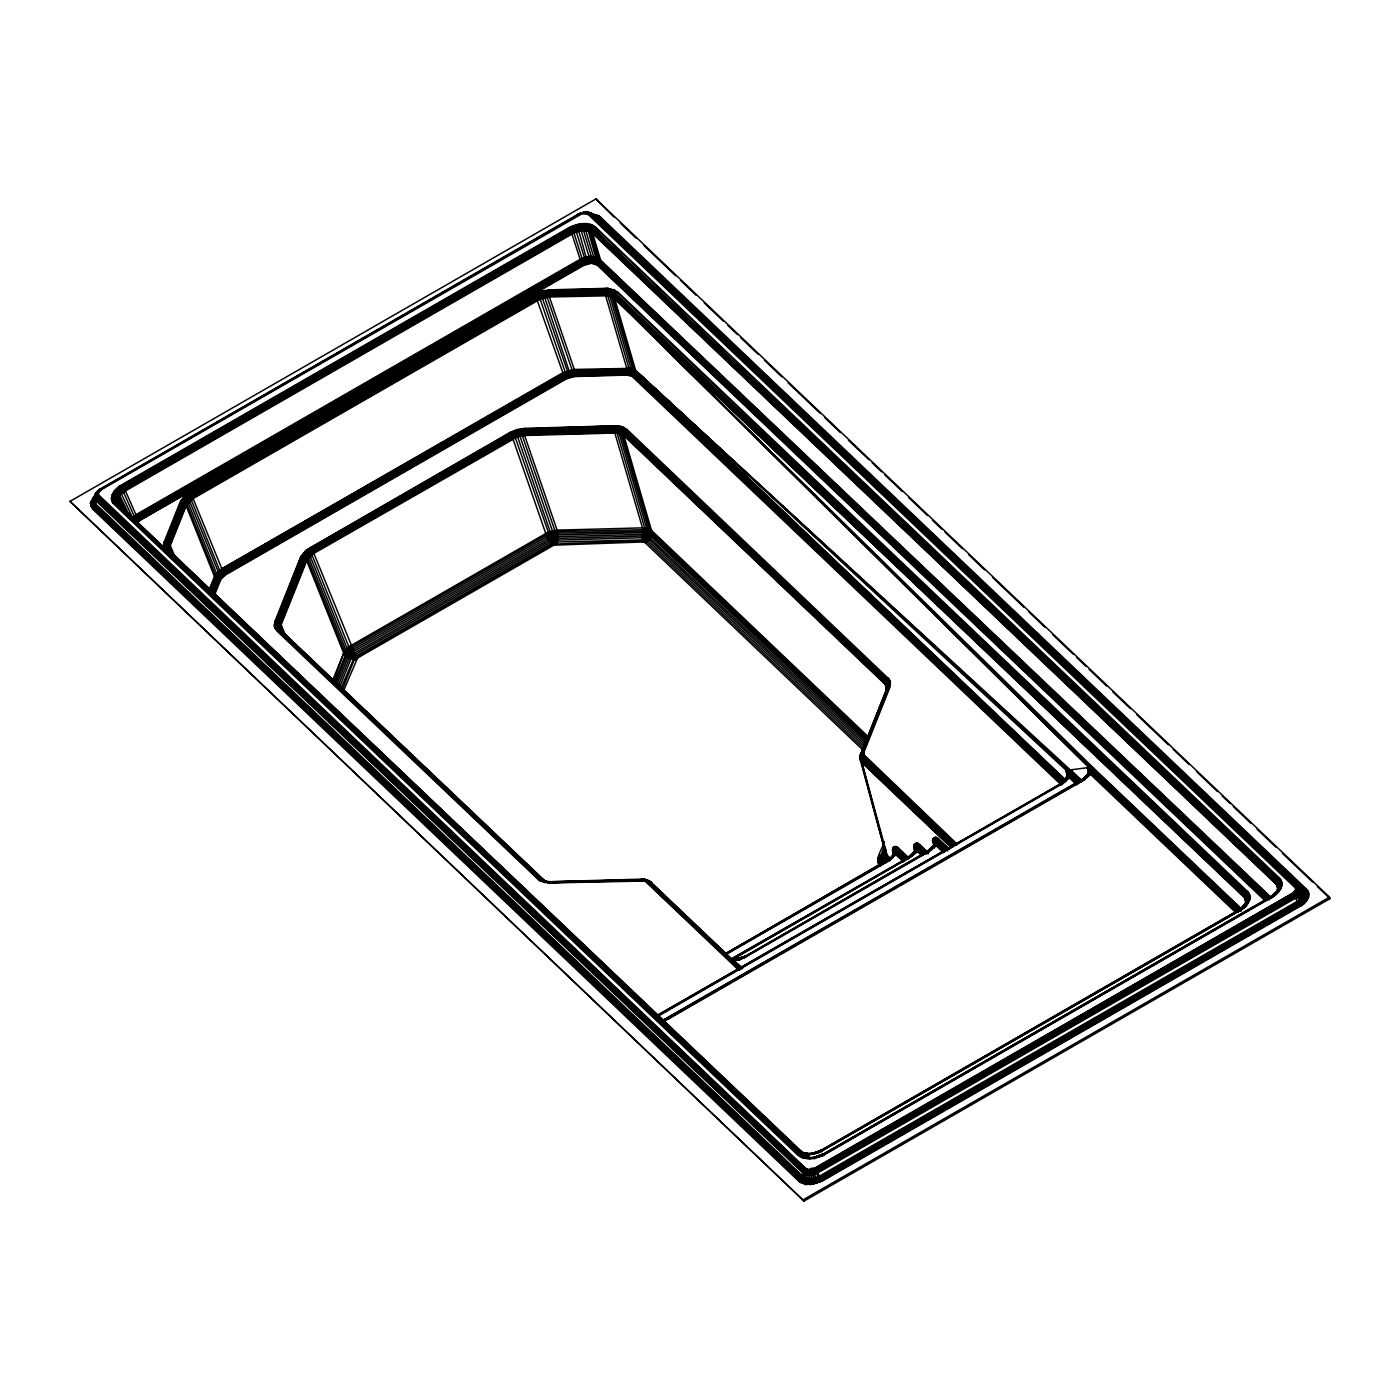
<?xml version="1.0" encoding="UTF-8"?>
<svg xmlns="http://www.w3.org/2000/svg" width="1400" height="1400" viewBox="0 0 1400 1400"><rect width="100%" height="100%" fill="white"/><g stroke="black" fill="none" stroke-linecap="round" stroke-linejoin="round"><path stroke-width="1.5" d="M166.67 551.267L164.237 546.175L164.955 542.15L180.88 502.32L183.4 498.225L189.998 492.887L537.425 293.283L549.29 290.465L605.378 288.89L613.2 290.08L616.91 292.355L1246.77 891.905L1249.955 898.363L1246.648 900.585L1245.72 904.715L1246.123 898.012L1249.763 895.195C1253.98 903.35 1227.642 916.3 1245.108 906.815L1248.328 899.255L1247.453 896.087L611.923 292.285L605.045 291.252L548.94 292.845L538.492 295.312L187.845 498.383L184.117 503.492L168.192 543.322L168.577 549.78L801.115 1151.78C811.3 1158.255 807.695 1149.837 802.077 1154.3L809.025 1154.755C817.25 1152.165 804.808 1154.877 801.447 1152.55C799.155 1157.502 819.735 1153.688 823.043 1150.415L1239.735 910.788C1246.28 907.567 1253.998 898.153 1247.487 891.433L617.628 291.882L615.195 294.315L614.548 298.095L635.705 370.685L635.442 373.713L633.343 376.425L626.605 375.095L574.227 376.565L566.597 378.77L225.295 575.032L221.077 578.9L215.058 593.653M343.717 690.358L357.56 658L553.84 545.142L642.337 541.992C648.235 544.53 652.803 535.727 651.508 530.442L623.875 435.645L624.137 432.618L626.955 429.433L889.157 679.245L890.452 682.29L889.822 687.47L864.15 751.695L863.957 754.775L957.477 844.445M808.692 1169.543L805.735 1168.388L98.42 494.673L98.892 491.977L101.64 489.475L582.33 213.588L588.262 214.498L1295.595 888.212L1295.105 890.907L1292.375 893.41L814.608 1168.142C803.128 1167.39 811.09 1179.85 806.067 1184.523L799.155 1181.582L92.522 508.952L90.388 503.265L93.695 496.65L95.987 495.653L91.91 502.233L93.782 508.025L800.398 1180.638C806.54 1185.467 815.43 1183.472 821.765 1180.043L1299.515 905.31C1304.625 902.773 1310.645 895.44 1305.57 890.155L598.955 217.525L591.465 215.023M888.755 860.808L886.673 861.595L887.128 855.137L861.962 762.668L862.225 759.64L865.043 756.455M886.673 690.48L884.835 682.71L888.038 677.95M724.885 954.625L887.705 860.983L897.208 853.597L898.905 848.435C894.985 843.43 889.508 849.59 894.32 854.298M731.168 959.805L908.95 857.553L918.453 850.168L920.15 844.988C914.935 839.265 911.102 848.12 916.055 852.722M934.01 845.39C936.145 842.52 931.262 836.605 935.41 838.267C936.425 840.262 932.645 847.84 934.587 844.428L933.188 847.017L926.765 851.69L742.21 958.335L927.745 851.778L937.248 844.392L938.962 839.23C935.13 834.278 929.547 840.245 934.342 844.952M1062.04 783.755C1058.068 786.082 1067.255 778.68 1068.76 776.108L1070.212 769.878L635.705 370.685L630.945 368.358L574.298 369.442L562.852 372.733L221.55 568.995L215.232 574.788L208.933 590.082M1086.627 777.962L1089.655 770.892L1089.743 766.483L614.548 298.095L609.788 295.75L549.43 296.975L540.137 299.162L193.305 498.47L186.165 505.855L170.258 545.685L169.96 550.288L172.322 555.625M172.27 554.803L169.68 548.817L169.907 545.038L185.832 505.207L193.025 497.77L539.858 298.445L549.22 296.24L605.325 294.648L611.485 295.575L1244.285 896.945L1246.28 901.565L1242.395 907.445L1246.578 901.863L1246.752 898.905L1244.285 896.175L611.45 294.787L605.168 293.842L549.08 295.435L537.355 298.812L190.662 498.312L185.377 504.577L169.452 544.407C172.532 559.65 168.857 550.585 168.192 543.322L164.133 542.115L163.38 545.615L163.992 548.905L167.44 551.023C172.935 552.615 170.275 549.745 166.232 549.57L163.59 543.865L164.955 542.15M626.955 429.433L621.88 426.632L614.915 425.81L524.685 428.348L516.88 429.608L509.442 432.757L305.935 550.27L300.58 557.218L274.977 621.285L274.348 626.483L278.723 627.497L280.805 629.457L280.297 623.577L305.322 558.933L310.765 552.51L512.155 436.555L524.16 433.108L614.407 430.553L620.83 431.515L886.008 683.165L886.673 688.887L860.055 756.455L886.148 853.965L885.447 859.827L879.76 866.215C874.195 858.305 882.543 849.188 884.363 841.628M1265.932 900.445L595.84 263.322L589.75 262.797L583.17 265.037L136.623 522.218L583.59 265.475L591.22 263.27L597.24 265.09L599.673 262.658L600.442 259.578L592.445 232.733L593.215 229.652L595.648 227.22L1279.443 878.097C1285.953 884.835 1278.235 894.233 1271.69 897.47L825.02 1154.318C816.952 1158.71 805.577 1161.265 797.738 1155.087L113.96 504.21C107.45 497.472 115.168 488.075 121.712 484.838L568.383 227.99C576.45 223.597 587.825 221.043 595.648 227.22M918.155 843.5L917.84 847.543L913.587 852.898L913.342 855.015M655.847 1016.172L1060.99 783.93L1070.493 776.545L1072.19 771.383C1068.182 765.66 1068.358 784.053 1060.99 783.93L656.67 1016.435M209.282 590.73L215.582 575.452L221.55 568.995L563.15 373.45L574.49 370.178L631.102 369.075L635.705 370.685L1069.285 770.053L1087.293 767.69L1090.6 766.097L1090.582 769.72L1087.783 776.37L1088.605 774.742L1081.395 780.238L665.35 1020.075L1082.235 780.5L1091.737 773.115L1093.435 767.952L614.548 298.095L1244.408 897.645L1246.227 900.217L1246.193 903.105M1246.525 905.887L1244.285 896.175L1247.487 891.433M1277.903 890.312L1276.222 882.858L1279.443 878.097M211.732 592.883L217.227 577.273L223.002 571.988L564.305 375.725L574.788 372.697L631.085 371.578L635.442 373.713L1064.175 781.812M1249.08 898.975L1249.57 900.078L1246.14 902.335L1243.743 907.917M1275.575 893.97L1279.057 886.742L1276.993 880.53L593.215 229.652C586.635 224.368 577.01 226.555 570.202 230.3L123.532 487.165C117.968 489.86 111.44 497.805 117.005 503.492L800.782 1154.37L804.038 1156.382L814.73 1158.727M556.938 544.407L558.075 536.655L557.095 530.145L524.615 435.488L524.685 428.348M574.227 376.565L574.298 369.442L549.43 296.975L549.5 289.835L608.072 288.295L617.628 291.882M614.915 425.81L614.845 432.933L642.863 529.2L642.337 541.992M626.605 375.095L626.867 368.69L605.325 294.648L605.587 288.26M726.303 954.363L888.09 861.332C892.675 858.41 897.4 852.88 896.91 846.93M926.993 853.492C927.36 848.558 939.015 845.46 936.967 837.725M96.04 496.335C93.082 498.767 98.035 487.095 101.64 489.475M1081.307 781.62C1082.9 777.822 1094.87 772.363 1090.6 766.097L1241.45 909.422M583.625 223.597L583.327 229.898L591.5 256.97L591.22 263.27M631.767 376.25L634.235 372.803L634.392 369.688L613.235 297.098L615.247 291.078L614.512 289.817L610.837 289.363L609.788 295.75L631.102 369.075L629.44 375.34M643.755 542.115L646.642 536.288L647.08 529.602L619.115 433.3L620.165 426.912L621.88 426.632L626.238 429.905L888.58 679.945L889.753 683.532L889.035 687.558L863.363 751.765L863.153 755.108L956.76 844.918M739.532 969.833L644.98 880.565L550.13 882.438L544.67 881.965L538.597 878.972L276.255 628.933L275.082 625.345L275.8 621.32L301.455 555.45L304.815 556.168L307.527 559.16L345.1 652.645L349.825 657.3L356.108 659.523M594.93 227.693L590.59 224.42L588.858 224.7L587.58 228.672L595.735 257.32L594.178 263.55L596.347 262.658L597.608 258.65L589.505 230.877L590.31 226.818L592.532 225.155L1278.725 878.57C1284.955 885.045 1277.57 894.023 1271.305 897.12L824.635 1153.985C821.695 1156.47 806.61 1160.25 808.43 1157.362M220.535 579.95L217.21 579.18L214.41 576.38L186.165 505.855L180.88 502.32L180.915 500.517L185.395 495.338L534.258 294.227L541.695 291.095L549.5 289.835M887.093 689.553L885.85 683.918L889.157 679.245L887.32 678.44M1294.895 887.11C1304.275 883.575 1307.32 900.007 1297.467 902.125L819.7 1176.858L811.947 1179.5L804.755 1178.852L95.655 504.718C92.138 500.185 95.2 496.423 95.48 495.582L91.21 502.477L93.188 508.532L802.988 1183.105C806.697 1179.185 802.655 1172.797 806.995 1169.175M1278.882 891.468L1277.237 884.048L1280.562 879.392L1278.725 878.57M605.378 288.89L608.072 288.295L607.722 295.435L629.072 368.76L628.058 375.13M643.055 542.01L645.102 536.043L645.05 529.27L617.05 432.985L617.365 425.845L524.475 428.977L518.508 429.783L509.863 433.195L310.537 547.82L300.58 557.218M805.735 1168.388C800.205 1171.03 804.685 1178.94 799.155 1181.582L806.067 1184.523L809.673 1184.12L809.655 1169.578M594.51 262.92L592.76 263.322L593.705 257.023L585.742 230.703C588.928 218.26 575.733 225.943 568.803 228.445L122.133 485.293C115.867 488.39 108.483 497.367 114.712 503.843L798.508 1154.72L804.562 1157.712L812.157 1158.36M565.197 882.298C556.99 882.403 547.242 883.925 540.137 878.605L279.055 630.07L276.815 625.398L303.1 557.637L309.155 550.48L515.97 432.023L524.178 430.5L614.425 427.963L621.6 429.047L624.995 431.148L887.25 681.048L888.317 684.337L887.653 688.03L860.633 755.528L861 753.095L864.15 751.695M914.498 853.423L915.25 850.78M1067.605 777.227L1066.047 771.137L1069.285 770.053C1064.105 768.548 1068.602 773.64 1067.815 776.597L1059.957 784.14L1066.432 779.17L1068.41 774.322L1068.498 769.93L635.705 370.685L1066.013 780.29M1276.748 892.36L1279.163 884.992L1278.392 883.995L592.585 231.193C586.442 226.223 577.43 228.252 571.095 231.805L124.425 488.653L116.865 496.37L116.288 499.695L119.63 505.4L117.828 503.073L116.97 498.575L118.282 495.267L124.81 489.423L571.48 232.575C577.657 229.093 586.477 227.115 592.445 231.98L1276.222 882.858L1278.13 887.565L1277.675 891.38C1275.295 893.655 1278.585 886.392 1281.21 887.617M283.938 635.88L280.525 627.988L281.102 624.855L306.705 560.788L313.845 553.403L517.58 436.765L524.615 435.488L617.05 432.985L623.875 435.645L884.957 684.18C887.337 689.553 885.762 682.308 889.403 681.66L889.962 680.697L888.58 679.945M878.168 863.048L883.82 859.565L885.745 854.017L860.335 760.13L860.492 755.983L863.782 753.778M119.753 506.8C115.29 500.377 119.21 492.468 123.532 487.165L121.712 484.838M333.777 680.47L344.418 651.315L348.775 646.817L547.803 532.367L557.095 530.145L644.7 527.817L651.508 530.442L869.137 737.608M1279.985 880.093L1281.368 880.845L1280.79 881.808C1275.26 884.205 1280.422 892.938 1276.362 884.327L592.567 233.45C586.74 228.707 578.148 230.615 572.11 234.027L125.44 490.875L120.242 494.988L117.793 499.782L122.22 509.775M886.742 687.47C886.602 696.08 885.115 684.058 889.753 683.532L890.452 682.29L889.403 681.66M879.883 862.697L878.815 864.692L880.88 864.78L879.462 860.423L877.835 859.425L883.593 855.803L885.657 851.76L884.38 856.555L885.447 859.827L887.11 859.617C882.175 842.503 888.913 860.633 877.835 861.28M549.29 290.465L546.332 290.71L546.892 296.415L571.988 369.635L572.688 376.688M589.593 263.41L589.207 257.145L581 230.09L580.457 224.455L591.22 225.418M1088.832 773.675L1087.293 767.69L1090.53 766.605L1087.293 767.69L1088.623 768.67L1089.078 773.15L1088.395 766.85L614.548 298.095L1089.865 765.975L1093.435 767.952L1241.328 908.705L1243.428 908.285L1248.485 901.023M112.175 494.69L117.915 497.543L117.635 502.215L119.63 505.4M173.232 555.258L169.907 545.038L168.192 543.322M284.025 634.322L280.752 624.207L307.912 556.22L313.215 551.95L514.745 436.188L524.265 433.947L618.975 430.062L624.137 432.618L886.305 682.43L887.11 688.415L860.09 755.79M524.475 428.977L521.517 429.223L522.077 434.928L554.785 530.355L556.185 544.46M189.577 492.433L191.852 495.495L538.86 296.082L548.923 293.703L605.028 292.127L611.66 293.125L1246.158 895.178L1246.578 901.863M98.543 492.677C91.892 492.835 97.072 502.653 91.105 504.175L90.388 503.265C99.75 496.37 89.635 498.855 95.183 506.135L804.457 1180.375L812.157 1181.057L820.488 1178.222L1298.237 903.49L1302.962 899.675L1305.273 893.865L1302.945 890.05L592.812 214.322L587.142 212.065L584.343 213.308M596.435 264.477L599.148 258.615L591.255 232.418L593.267 226.415L583.24 224.928L571.883 227.64L122.587 485.835C116.585 488.793 109.498 497.403 115.482 503.597L799.278 1154.475C824.512 1163.26 805.735 1154.615 797.738 1155.087M582.33 213.588C584.675 209.825 584.867 215.285 581.017 212.905C568.137 219.048 592.532 208.197 579.6 214.305M860.702 753.637L862.225 759.64L953.102 846.142M860.055 758.66L861 753.095L862.61 758.887L953.47 845.39M860.738 759.22L885.465 852.53M1088.553 773.483L1088.938 769.055L1093.435 770.192L1241.328 910.962M1276.222 882.858L1278.375 886.218L1276.852 892.99M117.793 499.782L114.117 496.983L112.403 496.773L111.422 498.207L114.835 498.995L116.602 502.355L805.997 1157.45L814.957 1158.115L823.795 1153.722L1270.465 896.858C1276.45 895.965 1284.097 885.097 1278.06 879.148L590.73 226.082M1299.918 887.32L1304.362 892.255L1304.52 894.915L1302.385 899.132L1297.835 902.808L820.085 1177.54L812.07 1180.27L804.65 1179.623L95.462 505.435C92.33 502.495 95.392 485.852 96.845 497.927L805.298 1171.66L810.565 1172.132L816.27 1170.19L1297.257 892.832L1298.78 889.84L1297.642 886.375L591.028 213.763L588.053 212.293L586.197 213.482M1301.93 889.367C1305.972 893.585 1301.178 899.413 1297.118 901.425L819.367 1176.158L811.79 1178.748L804.79 1178.118L95.743 504.017L94.168 500.71L95.252 494.323M95.515 494.165L94.483 497.735L95.9 500.71L804.702 1174.67L811.003 1175.23L817.81 1172.903L1295.578 898.17C1299.707 896.403 1304.047 889.77 1298.903 886.637L591.867 213.588L587.702 214.06M169.785 547.278L166.093 544.407L164.36 544.18L163.38 545.615L165.112 546.14L182.735 500.483L190.452 493.43L537.758 293.877L549.115 291.2L605.22 289.608L612.692 290.745L1248.852 895.125L1249.237 893.778L1246.105 892.483M879.462 860.423L884.345 845.477M885.5 852.267L886.34 856.835L890.19 860.738M893.97 854.595L895.492 849.572L894.688 846.562L892.745 848.19L894.67 851.707L893.148 856.222L890.505 859.372L884.608 861.245L883.593 855.803L885.78 849.782M914.392 852.775L916.16 845.617L915.355 843.378L913.99 844.742L915.775 847.98L915.32 851.795L916.44 843.535L913.99 844.742L915.74 849.415L917.315 843.15L928.13 853.178M1086.505 777.332L1088.5 774.113L1085.017 778.33L1081.255 780.413L1088.535 773.727L1088.395 766.85M1246.087 902.458L1246.752 898.905L1250.007 896.717M1298.903 886.637L1299.83 891.642L1294.842 896.788L817.093 1171.52L810.722 1173.69L804.825 1173.165L96.18 499.31L94.675 495.985L98.332 493.377M807.258 1184.05L814.782 1183.438L822.168 1180.515L1299.918 905.8C1305.29 903.123 1311.59 895.457 1306.27 889.91L599.655 217.298L591.185 213.832L600.337 216.947L1306.953 889.577C1312.535 895.37 1305.92 903.403 1300.32 906.185L822.553 1180.918L810.67 1184.627L802.988 1183.105M800.117 1153.74L806.575 1154.807L817.093 1152.707L822.657 1150.082L1239.35 910.455C1244.653 907.235 1251.127 898.887 1245.528 893.148L612.273 291.498L605.097 290.412L548.992 291.988L538.125 294.56L186.585 497.192L182.56 502.705L166.653 542.535L167.843 549.587L804.335 1154.108L798.805 1150.467L168.945 550.918M164.237 546.175L163.502 547.295L168.56 548.678L170.817 551.722L168.857 547.628L169.452 544.407M274.977 621.285L277.48 621.705L277.953 627.253L279.79 630.087L540.89 878.622L548.275 882.858L543.515 880.53L279.405 628.95L278.53 624.225L304.658 558.425L310.257 551.793L511.718 435.803L524.108 432.233L616.753 429.73M279.983 628.303L279.72 623L305.533 556.675M885.447 859.827L886.602 861.192L893.253 856.852C893.358 841.47 895.79 846.23 908.145 857.815M1065.26 780.78L1068.55 773.535L1071.928 774.41L1079.523 781.637M1277.57 890.733L1278.602 887.267L1281.77 885.832L1280.335 889.42C1276.502 890.102 1265.408 901.95 1274.245 896.123M809.673 1184.12L812.192 1183.91L810.653 1169.49M166.915 544.688L183.523 500.815L180.915 500.517L180.058 502.285L164.133 542.115M644.367 542.308L648.025 536.707L648.9 530.145L620.952 433.842L621.6 429.047L623.858 427.385L624.558 428.627L622.562 434.648L650.475 530.915L649.233 537.285L644.91 542.57M630.683 375.707L632.765 372.085L632.8 368.918L611.642 296.293L613.2 290.08M948.203 848.61L939.085 839.93C930.352 838.512 935.113 837.497 935.882 845.442L928.13 852.11L745.832 956.953L744.59 956.358L732.883 961.59M355.828 660.048L347.707 657.633L343.595 652.907L306.705 560.788L303.1 557.637L303.257 555.415L306.46 551.635L515.725 431.305L524.3 429.713L614.548 427.158L622.02 428.295L887.88 680.452L888.983 683.883L888.3 687.75L862.628 751.957L862.418 755.545L956.113 845.495M908.145 858.585L899.028 849.905L894.093 849.153L894.67 851.707C896.735 842.712 887.863 849.94 899.028 849.153M937.248 844.392L935.515 843.938L926.712 851.988L933.205 846.423L934.885 841.19L934.167 837.62L932.803 838.968L944.842 851.62M1067.29 777.175L1067.78 770.017L635.705 370.685L1066.467 770.613M1087.695 775.145L1089.375 769.913L1088.658 766.325M806.312 1168.825C801.15 1171.993 805.875 1179.763 800.503 1182.632M1085.175 779.485C1079.207 780.5 1089.812 775.688 1090.373 774.165L1089.41 769.37L1091.072 773.692L1235.815 911.453M1240.557 910.875L1240.505 908.985L1243.078 907.007M1272.303 896.42L1270.255 897.33L1275.943 892.465L1274.105 895.51L1270.273 897.733C1274.525 894.81 1282.33 887.215 1276.625 881.3L592.83 230.405C586.495 225.312 577.202 227.395 570.657 231.035L123.987 487.9L118.352 492.398L116.2 495.863L115.903 500.885L118.86 504.298L114.922 497.245M910 857.36C912.94 854.577 925.803 841.645 913.99 844.742L920.273 845.705M302.47 555.188L303.94 553.175L308.683 557.567L346.238 651.087L346.36 656.6L335.055 684.898M908.023 859.355L898.905 850.675L894.653 849.957L894.53 853.65M926.415 853.212L920.15 847.245L915.635 846.108L915.688 849.538L914.865 843.762L915.898 846.528L915.215 851.148M946.54 848.697L938.945 841.47L934.692 840.753L934.062 844.76M1081.307 782.303L1072.19 773.64L1068.165 772.817L1067.36 778.19L1060.01 783.843C1069.582 782.827 1064 768.827 1072.33 772.852L1081.43 781.532M98.7 495.267C93.03 497.157 97.055 504.77 92.103 507.238L90.772 506.363L94.045 503.213L94.692 498.838M100.03 490.63L98.175 490.525L96.39 492.992L97.317 497.298L805.63 1170.943L810.53 1171.38L815.832 1169.578L1296.592 892.413L1298.08 888.72L1296.977 886.41L590.345 213.78L584.832 212.468M169.68 548.817L168.367 545.51L184.8 504L185.01 501.742L183.523 500.815M210.315 591.938L216.72 573.878L188.143 502.635L183.4 498.225L181.93 500.255M112.403 496.773L114.258 491.12L119.612 486.903L123.165 491.418L134.715 517.405L138.513 521.5M92.522 508.952C98.07 506.327 93.59 498.4 99.12 495.775M117.442 496.93L117.722 494.673L114.047 492.66M303.94 553.175L308.035 549.43L311.57 553.962L349.387 648.2L357.56 658M183.4 498.225L187.495 494.498L190.662 498.312L219.59 570.273L224 575.872M99.4 491.295C91.84 494.498 102.865 488.058 99.015 489.79L100.328 488.95M580.457 224.455L577.447 225.015L578.183 228.935L587.965 263.725L589.75 262.797M310.1 547.365L313.565 552.702L354.55 652.96L354.392 657.09L341.18 687.995M1245.248 904.085L1246.42 899.553L1244.408 895.405L611.503 293.965L605.08 293.002L548.975 294.578L539.21 296.887L192.29 496.248L184.8 504M185.832 505.207L186.865 500.64M306.373 560.14L307.387 555.572M345.59 649.74L345.205 655.445L334.705 681.73M1279.39 889.753L1279.145 891.188L1270.325 897.033L1274.07 894.968M1277.903 891.782L1275.89 894.548L1270.675 896.822M1085.962 777.053L662.812 1020.425L1081.203 780.692C1086.435 780.5 1087.17 770.508 1092.315 772.45L1238.632 911.715M895.423 854.77L893.27 848.47L895.265 850.587L893.69 855.645L886.655 861.192M939.085 839.93L936.11 837.375L934.535 843.657L933.31 839.265L935.305 841.383L933.73 846.44L926.765 851.69L934.36 846.423C938.245 844.095 939.908 835.258 933.345 838.512M894.653 849.957L895.825 854.665L886.865 860.72L892.5 858.218L894.303 855.645C895.878 853.79 900.025 848.96 896.91 847.49C899.08 847.192 884.468 866.197 894.058 855.242M911.75 855.925L913.938 852.565L908.95 857.553L729.47 960.015M930.528 849.608L933.292 847.648C925.278 856.957 935.445 841.977 932.382 847.122L934.972 843.185M923.738 853.983L917.105 848.785L908.32 857.255C916.108 858.253 915.46 839.913 917.788 850.745L922.495 855.225M1060.15 783.685L1066.975 778.593L1068.288 773.832M1086.873 775.845L1089.655 770.892L1092.805 771.733L1239.105 910.998M822.553 1180.918L814.782 1183.438L813.75 1178.38L814.52 1174.39L812.7 1169M186.165 505.855L186.655 503.562L185.01 501.742M306.705 560.788L308.35 556.903L313.565 552.702L515.043 436.957L524.405 434.752L618.957 432.565L623.753 434.945L884.835 683.462L886.462 686L886.183 690.673L886.778 686.788L884.835 682.71L622.405 433.16L614.495 431.392L524.265 433.947L522.077 434.928M665.28 1019.708L667.747 1018.097L668.972 1018.71L1082.62 780.832L1088.85 775.985L1091.72 771.4L1092.525 768.407L1091.457 766.447M124.46 512.173L118.265 498.173L119.91 494.323L125.16 490.175L571.83 233.31C577.903 229.88 586.565 227.955 592.445 232.733L1278.375 886.218M864.395 755.668L861.035 759.29L861.962 762.668L951.265 847.683M821.905 1151.797L821.817 1149.82L1241.03 908.67L1245.615 904.067L1246.648 900.585L1245.457 896.63L1248.467 892.517L1246.77 891.905M823.883 1155.7L823.795 1153.722L825.02 1154.318M214.76 577.028L215.232 574.788L186.655 503.562M1081.203 780.692L1088.132 774.113L1089.165 771.61L1087.8 767.988L1093.575 769.405L1241.45 910.175M337.89 686.788L349.195 658.508L353.64 651.49L550.358 538.51L558.075 536.655L645.295 534.31L650.965 536.515L865.445 740.67M583.345 213.395L584.15 212.153M894.005 853.965L892.097 858.445M932.155 847.543L932.137 849.24L930.545 850.168L933.188 847.017M894.985 850.885L892.097 856.747L886.725 860.895L892.097 856.747M915.74 849.415L916.51 847.14L919.887 848.032L926.17 854M935.042 841.68L934.535 843.657L935.165 842.17L938.315 843.01L945.91 850.255M1089.025 772.363L1089.795 770.087L1093.172 770.98L1239.49 910.245M117.093 494.113L120.172 487.375M886.375 689.43L887.635 686.613L890.365 685.72L886.375 689.43L886.865 687.75M809.778 1158.71L800.048 1154.352L116.253 503.475C110.495 497.56 117.285 489.282 123.06 486.465L569.73 229.618C576.817 225.715 586.827 223.457 593.705 228.935L1277.483 879.812C1283.257 885.762 1276.38 893.673 1270.955 896.91L823.585 1154.178L815.99 1157.398L824.285 1153.775M860.58 754.565L861.438 752.622M861.98 752.238L861.753 756.07L863.082 758.17L953.96 844.673M1246.14 901.792L1244.898 906.325M166.653 542.535L166.303 547.942L168.21 550.9L798.07 1150.45L805.875 1154.09L797.3 1150.572L803.093 1153.443L812.262 1153.828M860.055 756.455L860.51 754.88M886.673 688.887L887.18 687.155M887.11 688.415L887.74 684.863L885.605 680.383L624.505 431.865L616.858 428.873L524.125 431.358L516.233 432.81L311.938 549.675L307.773 552.685L303.905 557.988L278.285 622.055L277.76 623.858L280.63 626.447M885.5 848.54L882.455 856.712L883.558 862.575L885.85 862.715L884.608 861.245M95.725 494.463L96.46 498.61L805.017 1172.413L810.617 1172.903L816.69 1170.837L1297.87 893.322L1299.568 889.105L1298.307 886.462L590.817 213.168L596.33 217.42L600.337 216.947L597.363 215.058L592.148 215.355M336.385 685.913L347.707 657.633L352.783 649.968L549.64 536.918L557.988 534.905L645.365 532.577L651.49 534.94L867.545 740.6M277.48 621.705L279.72 623C277.043 627.847 285.757 635.6 279.405 627.847M280.28 625.8L279.72 623M860.265 755.16L860.528 754.233M1089.025 771.837L1089.533 770.385M916.23 847.438L915.722 848.89L914.515 845.04L920.273 846.457L928.13 853.93M1067.29 776.913L1068.217 775.355M1067.955 774.655C1068.882 777.665 1064.822 769.37 1068.498 769.93L1066.047 771.137L1067.955 774.655L1067.938 772.905M339.5 687.488L350.805 659.207L354.217 655.183L550.428 542.255L551.093 540.067L515.322 437.675L512.61 431.795L509.442 432.757M1067.553 772.923L1066.047 771.137L1067.15 770.298L1079.155 782.407M1089.182 769.475L1089.2 771.207L1088.938 769.055M890.558 858.358L894.495 852.863L893.288 847.718M934.675 842.887L934.92 840.648M1066.45 778.575C1060.903 787.622 1067.465 770.822 1071.56 775.18M1087.222 775.512L1090.408 771.733M891.887 857.5L895.212 851.9L905.38 860.178M915.757 850.483L916.37 847.945L919.52 848.785L924.21 853.265M926.905 851.515L933.188 846.562L935.252 842.695L945.42 850.972M346.36 656.6L351.995 648.428L548.957 535.325L557.778 533.207L647.238 531.178L651.753 533.383L867.808 739.043M1067.972 769.51L1066.047 771.137L1072.33 772.1L1081.447 780.78M1089.217 766.062L1087.293 767.69L1088.797 769.475M186.987 504.227L187.81 501.97M221.077 578.9L216.02 576.082L216.405 573.212M1299.445 886.935L1300.408 892.115L1295.227 897.488L817.477 1172.22L810.845 1174.477L804.72 1173.935L95.987 500.01L95.043 497.543L98.42 494.673M353.098 653.923L549.483 540.872L550.358 538.51M1292.375 893.41L1300.32 906.185L1304.205 903.438L1298.342 896.175L1298.972 894.442L1294.615 891.608M126.157 512.558L119.087 496.562L123.532 487.165M344.277 654.202L348.775 646.817M305.812 551.233L310.135 556.062L347.043 648.235L354.392 657.09L552.562 542.92L553.332 540.96L515.515 430.658L512.61 431.795M888.86 859.512L886.673 861.595M210.525 589.4L216.02 576.082L222.18 570.447L563.483 374.185L574.63 370.983L631.19 369.88L635.827 372.155L1064.56 780.255M210.998 592.445L217.227 577.273M212.537 593.233L218.697 578.2L223.93 573.405L565.25 377.142L574.718 374.412L630.63 373.257L634.567 375.183L1063.318 783.3M213.377 593.477L219.502 578.532L224.402 574.035L565.705 377.773L574.595 375.217L630.298 374.027L633.99 375.848L1062.74 783.965M214.235 593.617L220.308 578.76L224.858 574.577L566.178 378.315L574.438 375.935L629.895 374.727L633.343 376.425L1062.075 784.525M332.29 681.205L344.418 651.315M342.055 690.288L354.165 659.977L356.475 657.265L553.227 544.128L643.738 540.75L646.765 541.94L862.82 747.6M884.992 847.122L881.108 857.465L882.298 863.765M812.98 1157.957L823.602 1154.597L821.398 1155.7L823.795 1153.722M1298.972 894.442L1301.405 897.96L1298.237 903.49M137.375 522.41L138.845 519.733L582.715 264.477L589.803 262.098L596.347 262.658L1266.58 899.868M804.79 1178.118L807.8 1169.403M345.205 655.445L351.295 646.94L548.345 533.803L557.48 531.597L647.08 529.602L651.753 531.878L869.383 739.025M553.14 545.492L548.572 539.403L549.64 536.918M129.08 514.955L118.352 492.398L122.587 485.835M118.947 493.01L119.945 490.77L117.39 488.705M808.325 1153.898C814.555 1154.528 818.685 1150.835 823.043 1150.415M1302.368 904.873L1296.645 896.56L1297.432 894.915L1293.967 892.255M1067.465 776.335L1060.658 783.72L656.058 1016.137M308.35 556.903L312.392 550.428M549.885 882.962L551.04 881.668L641.795 879.148L648.392 880.565L652.015 883.4L646.817 879.935L644.403 881.02L549.885 882.962L539.245 880.442L276.745 630.805L274.348 626.483L275.082 625.345L277.655 625.608L280.525 627.988M640.325 880.407L643.825 879.2M548.572 539.403L547.697 537.88L548.957 535.325M183.365 503.055L187.232 497.752L191.398 494.742L535.605 295.855L562.852 372.733L566.597 378.77M347.672 649.6L350.735 645.523M303.257 555.415L276.658 621.46L275.957 625.31L277.078 628.74L539.367 878.727L545.195 881.58L550.41 882.053L644.595 879.707L550.707 881.79M96.022 493.465L97.248 491.47M909.93 856.835L916.178 848.96M1066.432 779.17L1067.255 777.543M1246.14 902.335L1240.347 909.755M1245.615 904.067L1243.62 907.288L1238.318 910.665M1276.765 891.765L1277.203 890.75M1088.535 773.727L1089.462 771.907M217.21 579.18L223.475 572.722L566.65 375.498L574.77 373.572L630.892 372.435L635.058 374.465L1063.79 782.582M215.793 578.235L222.582 571.218L565.915 373.922L574.735 371.822L631.173 370.72L635.688 372.925L1064.438 781.043M188.143 502.635L189.298 500.448L185.273 496.3M120.242 494.988L123.987 487.9M1294.02 895.457L1294.737 894.11L1293.215 892.867M1271.585 898.415L597.572 257.863L589.207 257.145L580.142 260.155L136.273 515.392L133.525 519.488L136.623 516.145L580.492 260.908L589.4 257.95L597.608 258.65L1269.993 897.68M547.697 537.88L546.91 536.34L550.077 531.475M1067.797 776.86C1070.79 771.54 1075.795 782.25 1078.665 783.125M222.827 576.817L219.065 573.773L221.847 569.712L563.15 373.45L565.005 371.648L540.137 299.162L537.425 293.283L534.258 294.227M894.005 854.21L895.86 852.233L894.827 850.413M934.553 844.707L935.917 843.028L934.885 841.19M805 1183.717L806.085 1175.09M1294.842 896.788L1295.752 895.265L1294.737 894.11M893.602 854.613L893.253 856.852M188.405 499.048L191.398 494.742L536.077 296.537M1281.035 885.657L1281.98 884.1L1276.993 880.53M1088.15 766.71L614.548 298.095M119.945 490.77L133.035 518.788L135.992 514.692L579.863 259.455L589.015 256.428L597.433 257.145L1271.445 897.715M889.63 685.51L889.753 683.532M187.232 497.752L188.633 495.53M1295.227 897.488L1295.752 895.265M546.91 536.34L546.227 534.852L547.803 532.367M135.975 521.815L138.373 519.102L582.242 263.865L589.803 261.31L596.767 261.922L1267.158 899.203M1269.608 899.238L597.38 260.295L589.68 259.648L581.315 262.43L137.445 517.668L135.327 521.325L137.9 518.403L581.77 263.165L589.75 260.488L597.117 261.118L1269.222 899.99M222.32 574.472L223.475 572.722L191.852 495.495M135.992 514.692L132.633 518.105L136.273 515.392L124.425 488.653M219.065 573.773L189.612 501.13L192.692 497.017M310.135 556.062L313.215 551.95M121.712 493.5L124.81 489.423M1269.87 898.45L597.538 259.473L589.558 258.79L580.878 261.66L137.008 516.915L134.68 520.765L137.9 518.403L136.273 515.392M595.84 263.322L598.605 264.04M277.76 623.858L275.205 623.367L274.225 624.785L275.082 625.345M819.822 1181.722L814.608 1168.142M221.218 573.142L222.582 571.218M814.485 1158.185L807.485 1157.555L800.782 1154.37M275.433 627.218L274.82 628.075L280.07 629.265L282.433 631.995M585.305 213.343L587.142 212.065M549.483 540.872L551.093 540.067L552.562 542.92L555.117 542.045L558.058 538.405L643.44 535.99L649.233 537.285L866.267 743.68M118.055 489.108L119.49 486.238L122.133 485.293M1086.435 777.017L1087.678 775.285M307.912 556.22L280.297 623.577L280.175 627.375M95.812 493.185L96.897 491.733M95.62 493.657L98.175 490.525M96.285 495.442L93.082 501.532L94.797 506.8L804.178 1181.127L812.227 1181.845L820.907 1178.87L1298.658 904.155C1303.33 901.828 1308.825 895.142 1304.205 890.312L597.572 217.683L589.75 212.66M1247.873 903.56L1246.752 903.175L1238.37 910.368L1243.638 906.727M1297.835 902.808L1299.13 901.04M95.218 497.262L96.215 495.915M657.072 1016.767L1061.375 784.28L1067.605 779.433L1070.825 774.13L1071.158 770.49M815.832 1169.578L816.69 1170.837L812.77 1174.898L813.75 1178.38M641.778 880.442L643.405 879.165M933.887 848.365L935.078 846.79M1239.017 910.245L1241.415 908.688L821.608 1150.275L811.003 1154.055L818.843 1152.445L822.308 1149.855L816.497 1153.285L808.045 1154.3M551.093 540.067L554.558 538.895L557.988 534.905M913.587 852.898L914.567 851.637L907.9 857.745M190.662 498.312L192.29 496.248M311.203 553.245L312.83 551.18M815.903 1173.007L816.69 1170.837M96.425 495.635L92.54 501.918L94.325 507.448L803.845 1181.845L812.245 1182.58L821.327 1179.483L1300.53 902.947M275.8 621.32L275.205 623.367M555.398 544.617L554.19 537.197L557.778 533.207M911.715 855.383C902.825 859.337 916.335 854.543 917.07 851.218L917.105 848.785M1077.422 784.367L1068.498 774.865L1069.127 777.613L1065.19 780.447M121.31 488.565L123.06 486.465M565.25 377.142L568.365 373.905L540.33 292.127L537.425 293.283M191.345 499.73L193.025 497.77M311.885 554.663L313.565 552.702M583.59 265.475L582.715 264.477L587.51 260.033M582.715 264.477L585.375 260.645L574.455 225.89L568.383 227.99M123.462 492.117L125.16 490.175M583.17 265.037L585.9 262.22L585.375 260.645M582.242 263.865L583.293 261.45L589.207 257.145M564.305 375.725L567.805 372.26M581.77 263.165L584.815 259M818.195 1178.502L819.7 1176.858L817.093 1171.52M878.745 855.68L885.133 853.545M554.19 537.197L553.35 533.837L557.095 530.145M554.558 538.895L558.075 536.655M818.528 1179.22L819.7 1176.858M581.315 262.43L586.653 256.848M894.933 852.407L894.18 853.387L894.88 849.87M580.878 261.66L571.48 232.575L577.798 227.255M571.48 232.575L572.985 229.828L571.55 227.027M537.355 298.812L541.327 295.12M546.227 534.852L512.155 436.555L514.045 434.613M512.54 437.325L514.395 435.4M1243.76 906.22L1238.51 910.192M98.998 490.385L96.897 493.745L97.86 496.72L806.032 1170.278L810.548 1170.68L815.413 1169.017L1295.928 892.062L1297.24 889.49L1296.278 886.532L589.645 213.92L587.003 213.727M890.75 857.972L894.303 855.645M745.832 956.953C737.433 961.257 717.028 964.583 744.398 956.812L927.413 851.567L932.733 846.79M1064.035 780.938L1067.605 778.593M571.83 233.31L580.457 226.765M591.85 214.76L593.425 214.008L596.47 215.338M729.33 960.172L908.6 857.343L914.392 852.337M571.095 231.805L574.91 227.255M565.005 371.648L563.483 374.185L219.905 570.972M537.705 299.565L539.56 297.675M512.89 438.078L516.793 434.455M512.155 436.555L513.678 433.825M580.492 260.908L584.29 257.512M553.35 533.837L552.895 532.262L554.785 530.355M643.16 880.653C644.332 877.503 649.827 881.913 645.19 880.74M819.192 1180.585L820.907 1178.87L820.085 1177.54M91.105 504.175L91.402 505.767M572.11 234.027L578.183 228.935M1064.717 780.5L1059.975 784.543M276.255 628.933L277.515 630.438L281.662 630.892L546.42 882.298L540.89 878.622L537.845 879.34M570.202 230.3L577.447 225.015L571.883 227.64L569.73 229.618L570.657 231.035M537.985 300.265L539.858 298.445M513.17 438.777L515.043 436.957M538.597 878.972L539.245 880.442L545.09 882.63C560.753 880.337 548.24 885.255 540.89 878.622M555.59 533.418L557.48 531.597M580.142 260.155L582.015 258.387L572.985 229.828M880.337 855.523L878.133 857.553L879.602 858.008M114.835 498.995L119.315 504.805L116.602 502.355L112.84 502.915L118.317 503.912M912.292 854.262L907.97 857.465M511.718 435.803L510.79 434.368L512.942 432.408M550.428 542.255L557.935 540.102L643.317 537.688L647.01 534.572M1279.163 884.992L1281.84 882.42L1277.483 879.812M893.69 855.645L896.542 854.175L904.137 861.403M1274.35 894.128L1275.697 892.885M642.758 540.733L646.117 537.95L649.25 539.472L865.305 745.133M93.957 499.608L90.703 501.62L91.21 502.477M643.44 535.99L645.295 534.31M724.867 954.222L891.03 857.71M1081.395 780.238L1085.578 777.21M817.337 1182.703L816.2 1179.29L817.88 1177.785M1272.985 895.335L1276.03 893.707M643.457 534.24L645.365 532.577M822.657 1150.082L811.16 1153.67M643.37 532.49L645.278 530.88M916.44 843.535L913.99 844.742L920.15 844.988L927.99 852.46M935.252 837.778L932.803 838.968L938.962 839.23L949.585 849.345M1089.743 766.483L1087.293 767.69L1093.575 768.653M895.195 846.983L892.745 848.19L898.905 848.435L908.023 857.115M132.3 517.423L134.032 515.988M585.9 262.22C586.04 267.715 582.575 260.803 582.015 258.387M133.035 518.788L136.623 516.145M133.525 519.488L137.008 516.915M134.085 520.153L137.445 517.668M1295.717 888.843C1301.352 886.918 1302.892 895.335 1308.352 894.267L1308.055 892.675C1302.77 894.267 1301.02 885.675 1295.595 888.212M1295.665 889.525C1301.44 888.265 1302.717 896.438 1308.248 895.965L1308.352 894.267M540.33 292.127L546.332 290.71L543.41 291.953L544.285 296.065L571.113 376.985M1240.4 910.28L1242.29 909.44M1083.233 779.782L1085.017 778.33M574.262 232.89L578.392 229.757M97.51 491.4L100.782 490.017M100.328 489.773L97.598 493.517L98.473 496.213L806.505 1169.682L810.582 1170.05L815.01 1168.545L1295.263 891.782L1296.453 889.455L1295.578 886.778L588.945 214.165L584.57 212.835M92.103 507.238L93.188 508.532M643.178 530.793L646.747 528.133M861.035 754.023L863.852 752.745M889.385 859.197L891.433 857.553M1244.092 907.042L1239.735 910.788M1273.37 895.37L1275.505 893.637M540.137 299.162L542.15 297.535M515.515 430.658L521.517 429.223M515.322 437.675L524.108 432.233M94.308 498.47L91.718 500.727M824.635 1153.985L822.64 1155.56L813.137 1157.572L824.005 1153.688L816.183 1156.733L821.887 1155.385M894.512 853.913L897.208 853.597L904.803 860.843M1089.043 773.43L1091.737 773.115L1238.055 912.38M1085.28 777.49L1081.605 780.202L1086.977 777.087M538.492 295.312L540.785 293.51M1295.472 890.207C1301.23 889.683 1302.245 897.54 1307.74 897.715L1308.248 895.965M594.457 214.725L593.04 215.46M913.22 853.825L908.11 857.29M642.863 529.2L644.7 527.817M1308.055 892.675L1307.355 891.205L1303.243 890.767M586.145 262.955L591.78 259.473M813.942 1179.115L815.692 1177.82L814.52 1174.39M798.508 1154.72L802.812 1157.888L805.595 1157.118M544.67 881.965L547.19 881.492M1295.105 890.907C1300.74 891.188 1301.51 898.608 1306.83 899.483L1307.74 897.715M93.888 497.227L92.61 498.96M1062.373 782.25L1060.36 783.633L1065.715 780.517M1238.72 910.158L1240.733 908.757M1274.158 894.495L1270.465 896.858M576.52 231.963L583.1 228.27M542.395 298.252L544.512 296.852M579.39 214.742L578.235 214.112L579.582 213.43L100.24 489.16M349.387 648.2L351.295 646.94M350.14 649.653L351.995 648.428M351.015 651.122L352.783 649.968M352.012 652.558L353.64 651.49M663.827 1021.09L668.238 1018.15L662.778 1020.408L663.827 1021.09L668.972 1018.71M588.053 263.113L586.355 263.602M136.745 520.153L138.373 519.102L139.72 520.712M137.322 520.712L138.845 519.733M100.695 488.845L98.858 490.035L578.725 214.235M100.957 488.95L97.65 491.032L99.925 489.633M98.77 490.805L100.24 489.86M1299.095 904.75C1303.977 902.335 1309.717 895.335 1304.87 890.278L598.255 217.665L593.512 215.338M644.403 881.02L648.865 880.722L652.015 883.4M725.27 953.733L889.77 859.233M908.6 857.343L911.015 855.785M929.425 849.992L927.115 851.48L932.488 848.365M927.413 851.567L931.087 848.505M1060.658 783.72L1063.055 782.18M730.695 960.61L909.335 857.885L915.547 852.197M575.173 228.025L580.423 225.155M1307.355 891.205L1306.27 889.91L1302.403 889.753L1303.803 891.082M1301.405 897.96L1305.57 901.215L1306.83 899.483M587.702 260.873L589.68 259.648M667.747 1018.097L662.778 1020.408L663.18 1021.458M809.095 1173.025L810.565 1172.132M587.317 259.192L593.53 256.305M1245.65 903.683L1246.752 903.175M812.157 1181.057L814.135 1179.885M570.08 371.613L574.298 369.442M725.55 953.803L887.075 860.685M1063.79 782.32L1065.382 781.392M70 501.375L595.962 198.923L1329.493 897.155L1330 898.625L804.038 1201.078L70 501.375L804.038 1201.078M101.29 489.16L579.04 214.445M825.423 1148.507L889.822 1111.477M893.602 1109.29L916.335 1096.217M920.115 1094.047L923.913 1091.86M927.692 1089.69L992.092 1052.66M995.89 1050.472L1026.2 1033.06M1029.98 1030.873L1206.135 929.583M1209.915 927.395L1238.335 911.067M829.29 1151.325L910.665 1104.53M914.462 1102.342L927.71 1094.73M931.49 1092.56L1012.882 1045.748M1016.663 1043.578L1115.082 986.983M1118.862 984.812L1190.788 943.442M1194.568 941.273L1207.815 933.642M1211.612 931.472L1217.283 928.217M1221.062 926.03L1224.86 923.86M1228.64 921.672L1268.382 898.817M803.512 1199.608L1329.493 897.155M544.285 296.065L548.923 293.703M552.895 532.262L519.697 435.365L521.885 434.14M802.2 1157.013C821.608 1162.053 787.15 1149.138 807.852 1157.993M542.308 881.247L545.247 880.898M741.247 968.695L731.168 960.382L740.04 959.7M578.865 231.28L581 230.09M569.852 370.808L571.988 369.635M1093.435 767.952C1083.32 769.02 1089.095 764.312 1093.575 769.405M544.74 297.588L549.08 295.435M586.88 257.582L589.015 256.428M519.697 435.365L519.05 432.898L521.517 431.567M1303.977 902.86L1305.57 901.215M814.782 1183.438L812.192 1183.91M648.9 530.145L650.195 529.48M572.758 373.748L574.788 372.697M555.117 542.045L646.468 539.805L650.212 538.038M732.113 960.225L744.45 956.533L737.94 960.225L736.803 960.033L745.43 956.62L740.67 959.35L731.133 960.137L736.803 960.033L744.817 956.322L731.692 960.873M814.065 1153.967L814.1 1152.9L822.028 1149.767L817.005 1152.62L819.42 1151.797L811.335 1153.425M578.077 214.218L579.705 213.482M577.99 215.127L582.872 212.8M96.53 492.45L98.892 491.977M742.298 957.6L744.59 956.358M667.608 1018.273L662.778 1020.408L667.538 1018.57M819.403 1151.045L821.817 1149.82M821.608 1150.275L814.503 1153.057L804.247 1154.668M823.585 1154.178L816.183 1156.733M588.262 214.498L592.288 214.025L596.33 217.42L592.9 215.268M572.548 372.015L574.63 370.983M572.793 375.375L574.718 374.412M807.625 1172.99L809.113 1172.255M645.47 881.562L651.245 882.315M589.558 258.79L595.577 256.602M650.3 534.065L651.753 533.383M650.51 532.455L651.753 531.878M649.88 535.692L651.49 534.94M807.608 1175.318L809.165 1174.6M649.233 537.285L650.965 536.515M650.475 530.915L651.508 530.442M581.21 230.825L583.327 229.898M547.102 297.15L549.22 296.24M522.288 435.662L524.405 434.752M540.278 880.25L552.003 882.21L548.538 881.597M806.312 1158.01L802.883 1155.595L800.17 1155.998L802.812 1156.663M914.602 844.41L917.403 844.27L920.273 846.457M934.447 840.332L934.535 843.115C929.653 829.832 948.097 848.26 948.203 849.363M894.25 849.975C891.433 846.265 898.222 847.367 899.028 849.905M863.957 754.775L860.44 758.012L860.983 761.477L951.142 846.965M897.785 852.95L895.492 849.572L892.745 848.19L896.91 847.49M1087.293 767.69L1091.44 766.99M546.332 293.037L548.992 291.988M627.165 372.085L629.195 371.28M662.935 1020.915L668.587 1018.36L665.613 1019.498M588.105 212.957L592.305 213.955M598.99 215.898L596.33 216.737L593.303 215.617M591.745 258.615L597.433 257.145M928.795 851.602L926.73 852.39L928.743 851.077L928.953 852.197M627.113 370.352L631.102 369.075M1295.315 887.635L1300.163 887.793M808.622 1153.653L811.773 1153.355M646.188 541.503L648.095 540.785L864.15 746.445M807.555 1173.778L804.702 1174.67M521.483 430.727L524.3 429.713M614.495 431.392L616.718 430.605M189.998 492.887L187.495 494.498M310.537 547.82L308.035 549.43M605.325 294.648L609.56 293.387M614.653 432.197L618.887 430.938M605.08 293.002L607.425 292.18M583.188 229.11L585.428 228.34M615.247 291.078L616.91 292.355M605.517 295.382L607.548 294.7M614.845 432.933L618.87 431.76M583.52 230.632L593.215 229.652M626.867 368.69L628.88 368.043M891.345 859.145L887.128 855.137L885.675 855.435M744.415 957.233L732.428 960.855M821.625 1150.678L814.205 1152.812L817.093 1152.707M624.558 428.627L626.238 429.905M577.99 214.428L579.512 213.938M98.297 494.043L94.605 497.123L96.46 498.61M1072.33 772.1L1070.195 770.438L1066.87 771.33M918.155 844.043L913.99 844.742L916.79 845.6L919.52 848.785M936.95 838.267L932.803 838.968L935.55 840.367L937.825 843.745M605.045 291.252L607.688 290.465M614.355 428.803L617.015 428.015M733.653 961.467L733.11 960.347L739.742 958.895M593.53 261.205L600.442 260.33M819.227 1157.065L810.6 1157.555M593.845 258.668L595.805 258.125M886.34 856.835L890.19 859.233M742.21 958.335L744.503 957.74M821.398 1155.7L823.707 1155.105M798.892 1151.797L810.18 1154.457M607.722 295.435L609.63 295.015M629.072 368.76L630.945 368.358M585.742 230.703L592.83 230.405M1067.273 770.543L1072.33 772.852M585.462 227.465L592.69 227.045M886.025 858.34L887.39 858.06M914.778 844.795L917.245 843.657L916.58 843.045M933.467 838.775L936.285 839.125L938.945 841.47M914.655 844.532L917.472 844.883L920.15 847.245M582.312 213.15L591.115 213.36M893.41 847.98L896.227 848.33L898.905 850.675M582.33 212.8L584.587 212.485M813.312 1157.328L816.305 1156.785M614.705 426.44L619.71 426.125L622.528 427.63M550.13 882.438L547.295 882.367M806.312 1178.59L801.798 1178.748M608.212 288.96L610.837 289.363M586.233 224.297L588.858 224.7M595.788 258.947L600.32 258.86M594.913 262.238L600.058 261.905M803.565 1173.358L804.825 1173.165M885.343 849.608L885.745 854.017L887.128 855.137M807.205 1158.115L804.562 1157.712M587.58 228.672L589.697 228.445M736.82 959.683L734.125 959.962L735.525 961.363M912.678 854.105L913.675 854.14M609.788 295.75L611.485 295.575M587.685 227.815L594.282 228.27M556.325 538.562L558.058 538.405M587.79 231.017L592.585 231.193M583.747 212.31L585.673 212.03M583.59 212.572L586.267 212.345M732.358 960.26L734.79 960.067M732.673 960.575L735.053 960.382M810.303 1157.818L814.24 1157.748L807.59 1157.73M597.117 261.118L600.303 261.118M632.52 372.925L635.688 372.925M597.538 259.473L600.442 259.578M803.477 1170.54L804.702 1170.487M632.923 371.245L635.827 371.385L1066.153 781.008M802.795 1171.922L803.95 1171.888M599.655 881.335L614.74 880.898M588.053 212.293L589.733 212.957M1088.85 775.145L1091.072 773.692M934.36 846.423L936.583 844.97L944.195 852.197M1072.19 773.64C1068.182 768.25 1061.638 772.24 1072.19 771.383L1081.307 780.062M802.602 1172.64L803.705 1172.623M620.778 432.338L624.137 432.618M611.45 294.787L614.81 295.067M120.4 508.165L117.635 502.215L112.63 500.623L111.545 499.887L112.28 498.75L117.005 503.492M933.52 838.898L937.055 840.385L947.8 850.938M914.725 844.673L919.887 848.032M893.48 848.102L894.845 848.242M597.572 257.863L599.008 257.898M641.795 879.148L644.227 879.392L641.48 879.113M585.095 212.205L589.365 212.607M548.117 881.72L551.04 881.668M806.452 1153.46L809.883 1154.02M640.85 879.48L647.867 881.597L740.303 969.587M549.36 881.825L551.688 881.895L548.957 881.633M643.317 537.688L646.117 537.95M611.642 296.293L614.425 296.625M611.923 292.285L614.145 292.425M598.097 262.57L599.673 262.658M589.645 231.595L592.445 231.98M633.483 374.36L635.058 374.465M597.59 263.27L599.183 263.375M796.53 1150.818L800.835 1152.76L809.585 1153.722M96.233 497.192L97.317 497.298M165.112 546.14L168.857 547.628M802.095 1178.047L803.39 1178.188M800.87 1155.7L808.832 1157.398M586.775 212.1L588.962 212.398M586.39 212.24L587.58 212.415M617.54 426.51L620.165 426.912M642.985 879.288L646.17 879.69M95.27 499.153L96.18 499.31M301.42 557.253L303.1 557.637M613.077 295.61L614.548 295.855M622.405 433.16L623.875 433.405M613.392 293.983L615.195 294.315M622.72 431.533L624.505 431.865M800.94 1180.06L802.655 1180.375M1089.375 767.76C1085.892 766.903 1093.592 767.83 1093.435 770.192M622.423 433.93L623.753 434.192M1067.517 771.33L1071.928 774.41M591.745 228.515L593.705 228.935M939.085 840.7L933.765 839.58L934.815 844.13M622.562 434.648L623.753 434.945M613.235 297.098L614.425 297.395M861.332 758.555L862.61 758.887M938.683 842.258L935.305 841.383M906.238 858.69L898.642 851.462L895.265 850.587M591.255 232.418L592.445 232.733M731.85 960.365L734.423 961.222L742.017 968.45M860.178 756.63L862.225 759.64M356.493 658.98L350.7 656.128L346.238 651.087M592.585 215.477L594.808 215.985M805.087 1153.32L800.905 1151.693M805.508 1153.653L799.505 1150.608L804.02 1153.547M807.065 1157.24L802.883 1155.595M588.525 212.275L591.867 213.588L590.258 212.782M645.207 879.445L650.37 881.808M644.683 879.55L648.637 881.475L740.477 968.817M646.957 880.477L650.702 882.403L648.392 880.565M802.62 1152.55L804.142 1153.11M803.617 1153.197L798.805 1150.467M802.585 1153.81L798.192 1152.095M804.597 1156.453L806.102 1157.013M905.852 859.46L898.257 852.233C895.492 849.66 894.058 854.63 894.355 850.657M221.847 577.832L216.72 573.878M94.605 504.385L95.655 504.718M94.29 505.05L95.462 505.435M917.788 850.745L914.935 852.215L917.438 849.712L923.16 854.648M1069.828 777.122L1066.975 778.593L1068.76 776.108L1070.493 776.545L1078.087 783.79M804.038 1156.382L799.278 1154.475M952.84 846.93L860.23 759.447L861.84 761.968M1276.362 882.07L1277.693 882.56M1244.408 895.405L1247.207 898.328M884.975 681.94L886.305 682.43M1276.625 881.3L1279.39 882.753M1244.285 896.175L1246.752 898.905M93.345 506.258L94.797 506.8M885.22 681.153L886.707 681.712M589.593 213.202L591.028 213.763M884.835 682.71L886.008 683.165M1245.038 893.865L1246.7 894.512M1276.222 883.61L1279.057 886.742M1244.285 896.945L1246.455 902.947M1068.13 773.36L1069.163 775.18M115.518 490.63L118.352 492.398M1245.528 893.148L1247.33 893.918L1248.45 897.347M951.142 846.212L860.335 760.13M886.095 679.665L887.88 680.452M884.835 683.462L886.673 684.565M797.3 1150.572L799.593 1151.623M356.983 658.472L354.392 657.09M596.33 216.737L598.255 217.665M646.468 539.805L648.095 540.785M646.817 879.935L650.702 881.913L742.105 968.817M543.515 880.53L544.827 881.51L542.202 879.043L545.72 881.247M805.997 1157.45L808.15 1158.553M798.07 1150.45L800.258 1151.587M800.048 1154.352L802.235 1155.49M1244.408 897.645L1246.227 900.217M1296.977 886.41L1298.273 887.11M1088.168 768.023L1091.737 773.115M1066.922 771.452L1070.493 776.545M893.62 848.505L897.208 853.597M595.175 216.545L1304.45 891.31L1302.945 890.05M113.453 502.338L112.035 501.463L112.63 500.623L116.253 503.475M1090.057 768.023L1093.172 770.98M895.528 848.523L898.642 851.462M1067.587 771.61L1071.07 775.898M1068.55 773.535L1067.01 771.75L1068.078 776.37M894.355 849.205L895.317 855.488M1068.165 772.817L1067.78 775.285L1066.555 771.418L1067.658 772.153M278.688 628.758L543.567 880.075M277.078 628.74L279.055 630.07M1304.205 890.312L1305.85 891.468M114.328 500.517L803.425 1156.278C806.907 1158.623 799.803 1152.707 804.72 1157.257M800.135 1150.888C804.597 1154.703 799.697 1149.943 801.447 1152.375M802.113 1154.79L803.968 1156.19M634.532 370.405L635.827 371.385M648.865 880.722L741.317 968.415M648.218 880.617L740.25 967.995M591.36 213.325L593.285 214.707M595.735 216.702L596.925 217.612M594.23 215.915L595.788 217.14M649.442 880.968L650.702 881.913M542.745 879.428L544.075 880.442M541.572 878.762L542.99 879.847M168.56 548.678L170.59 551.635L169.61 549.675M1298.307 886.462L1301.318 890.295M933.712 839.44L934.308 840.753M116.288 499.695L120.365 507.325M582.715 212.572L581 212.87L581.315 213.885M1082.62 780.832L1084.755 778.872M1061.375 784.28L1063.51 782.32M928.13 852.11L930.265 850.168M909.335 857.885L911.453 855.925M888.09 861.332L890.207 859.372M935.375 837.27L936.04 837.9L933.572 839.038L938.315 843.01M895.335 846.475L896 847.105L893.532 848.242L898.257 852.233M613.918 216.982L595.962 198.923M620.253 223.02L636.09 238.105M644.017 245.63L675.692 275.8M680.452 280.315L696.29 295.4M704.218 302.942L723.222 321.037M727.983 325.57L737.485 334.618M740.653 337.627L758.082 354.217M764.418 360.255L781.847 376.845M788.183 382.865L819.858 413.035M824.617 417.55L840.455 432.635M848.383 440.178L868.98 459.778M872.148 462.787L881.65 471.835M884.817 474.863L902.248 491.452M908.583 497.472L927.587 515.585M932.347 520.1L941.85 529.148M945.017 532.157L962.447 548.747M968.783 554.785L984.637 569.87M992.547 577.413L1024.24 607.565M1028.983 612.097L1044.837 627.165M1052.748 634.707L1073.345 654.308M1076.513 657.335L1086.015 666.383M1089.182 669.392L1106.612 685.983M1112.947 692.02L1130.377 708.61M1136.712 714.63L1168.405 744.8M1173.165 749.315L1189.002 764.4M1196.93 771.942L1217.51 791.543M1222.27 796.075L1230.197 803.617M1233.365 806.628L1250.795 823.218M1257.13 829.255L1276.135 847.35M1282.47 853.37L1312.57 882.035M1317.33 886.55L1330 898.625M636.352 253.575L642.688 259.595M694.977 309.365L699.72 313.898M782.11 392.315L786.87 396.848M840.735 448.123L845.477 452.637M900.935 505.418L904.102 508.445M927.868 531.072L931.035 534.082M986.493 586.863L991.252 591.395M1043.525 641.165L1048.285 645.68M1130.675 724.097L1135.418 728.63M1189.283 779.905L1194.043 784.42M1249.5 837.218L1252.668 840.227M1276.432 862.855L1279.6 865.865M597.24 265.09L1265.215 900.917M1090.373 774.165L1235.097 911.942M1069.127 777.613L1076.722 784.84M632.625 376.898L1061.358 785.015M645.347 542.903L862.977 750.05M935.882 845.442L943.477 852.688M917.07 851.218L921.778 855.697M895.825 854.665L903.42 861.892M742.788 968.083L734.423 961.222M646.327 882.21L738.78 970.2M201.268 581.735L177.835 558.915L201.215 581.788M210.63 590.852L204.383 584.762L209.16 589.452L204.418 584.85L207.515 588.035M218.435 598.465L227.815 607.6M256.13 635.25L259.262 638.295M204.33 584.832L209.002 589.418M218.365 598.553L226.17 606.183M218.435 598.762L223.125 603.347L218.418 598.798M281.662 630.892L280.07 629.265L281.12 630.508M358.207 657.597L354.55 652.96M225.295 575.032L223.475 572.722M1069.355 769.528L1070.195 770.438M166.303 547.942L170.275 551.337M117.722 494.673L119.087 496.562M822.168 1180.515L820.907 1178.87M1244.67 894.617L1245.737 895.895M887.39 856.555L885.745 854.017M1277.325 885.483L1278.182 886.883L1277.903 885.395M116.602 502.355L117.688 503.633M568.803 228.445L569.73 229.618M534.678 294.683L535.605 295.855M509.863 433.195L510.79 434.368M279.405 628.95L280.49 630.227M168.577 549.78L169.645 551.058M166.232 549.57L167.44 551.023M861.035 759.29L861.962 760.428M861.84 761.197L859.985 757.295M1278.847 883.347L1280.283 885.92M1089.41 769.37L1088.203 768.145L1089.305 772.852M916.125 846.423L914.97 845.355L916.528 851.9M1297.432 894.915L1298.342 896.175M170.258 551.023L171.588 552.825M1092.805 771.733L1088.062 767.742L1092.315 772.45M1301.125 889.21L1303.505 892.675M115.15 500.64L113.26 496.825M813.68 1168.615L814.923 1170.873M553.84 545.142L552.562 542.92M919.03 849.503L914.83 844.935L918.453 850.168M568.015 378.053L565.267 372.365M280.752 624.207L287.053 638.645M169.907 545.038L174.562 555.66M350.805 659.207L349.37 654.99M118.633 504.192L116.883 500.168M352.118 657.108L352.94 658.805M1245.388 898.8L1246.193 900.9M885.517 852.635L886.148 853.965M280.455 628.845L281.435 630.805M1303.278 891.468L1304.013 893.148M883.085 854.56L883.593 855.803M349.195 658.508L348.145 653.747M936.583 844.97L935.917 843.028M896.542 854.175L895.86 852.233M1300.233 889.438L1300.898 892.657M816.2 1179.29L815.692 1177.82M568.365 373.905L569.538 377.44M553.332 540.96L554.61 544.845M1304.608 893.55L1305.185 895.282M884.188 853.79L884.503 854.735M117.985 502.827L116.865 496.37M1298.78 889.84L1299.182 891.205M169.33 548.188L169.96 550.288M812.77 1174.898L811.685 1169.297M1277.972 886.795L1279.005 890.803M1088.903 770.157L1089.935 774.165M347.113 655.165L347.707 657.633M279.703 626.798L279.037 622.492M519.05 432.898L518.508 429.783M1299.428 895.038L1300.18 899.203M117.442 499.153L117.705 501.34M1298.483 890.837L1298.64 892.273M934.692 840.753L934.71 842.503M915.898 846.528L915.915 848.26M823.655 1153.898L821.327 1155.07L823.655 1153.898M226.38 606.235L216.93 596.995L226.293 606.2"/></g></svg>
